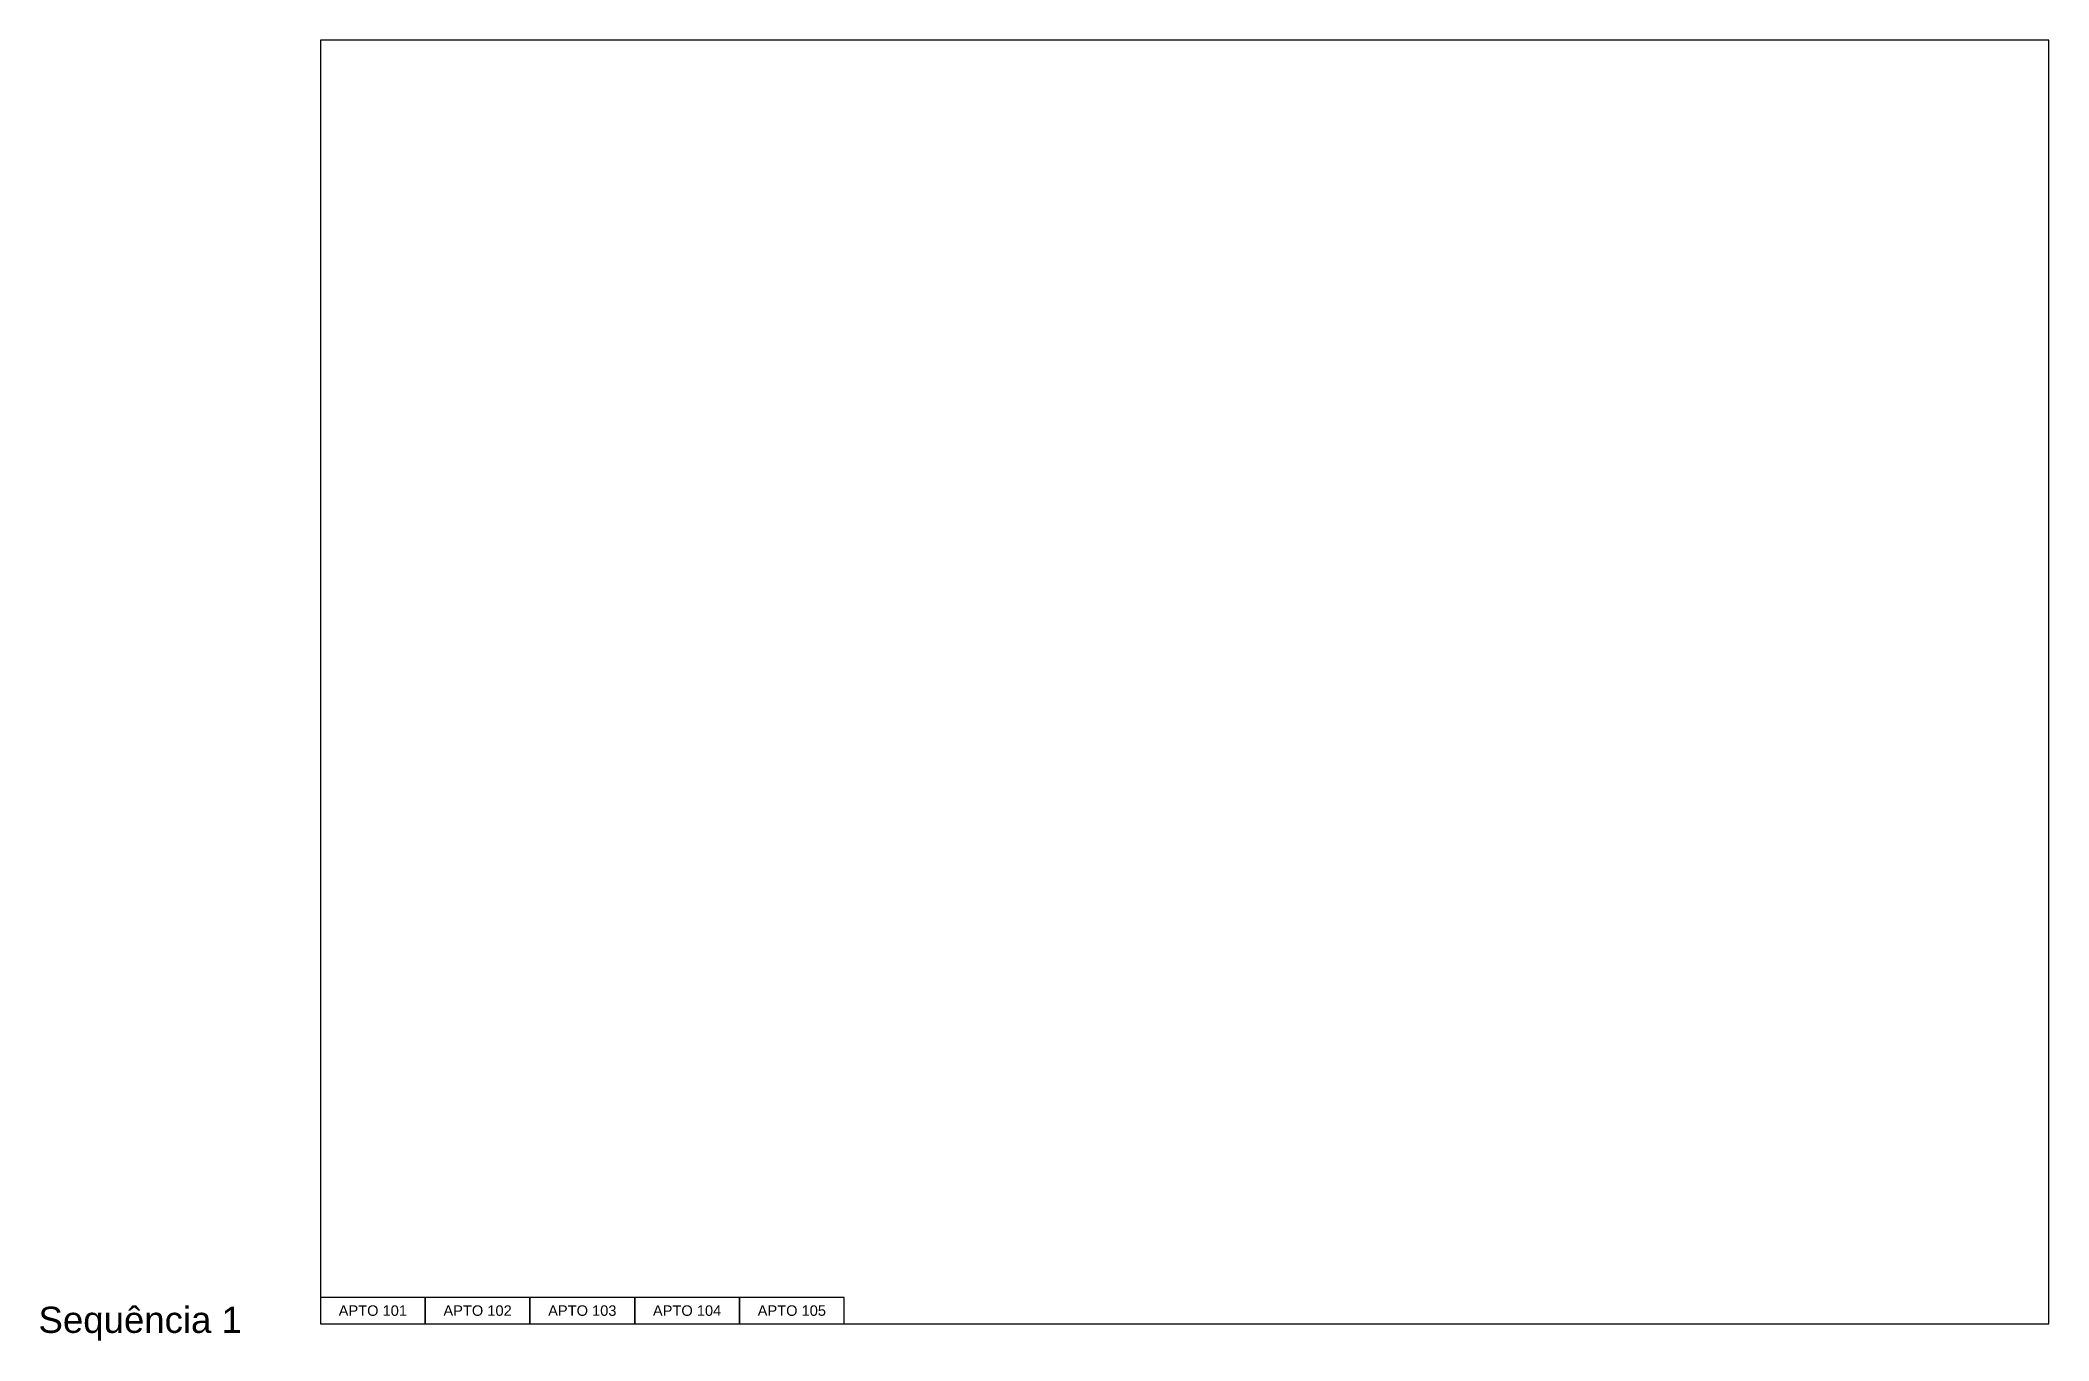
# Model space of a CAD drawing. Header units: metres. Extents: x -107 to 660, y -7 to 490.
import ezdxf

# ---------------------------------------------------------------- set-up
doc = ezdxf.new("R2010")
doc.units = ezdxf.units.M
doc.styles.add('Arial', font='arial.ttf')

msp = doc.modelspace()

# ---------------------------------------------------------------- linework, layer by layer
at = {"color": 1}
msp.add_lwpolyline([(0, 0), (660, 0), (660, 490), (0, 490), (0, 0)], close=True, dxfattribs=at)
at = {"color": 5}
for points in [[(0, 0), (40, 0), (40, 10), (0, 10), (0, 0)], [(40, 0), (80, 0), (80, 10), (40, 10), (40, 0)], [(80, 0), (120, 0), (120, 10), (80, 10), (80, 0)], [(120, 0), (160, 0), (160, 10), (120, 10), (120, 0)], [(160, 0), (200, 0), (200, 10), (160, 10), (160, 0)]]:
    msp.add_lwpolyline(points, close=True, dxfattribs=at)

# ---------------------------------------------------------------- texts
at = {"color": 7, "insert": (-30, 0), "char_height": 10, "attachment_point": 6, "style": 'Arial'}
msp.add_mtext('Sequência 1', dxfattribs=at)
at = {"color": 0, "char_height": 4, "attachment_point": 5, "style": 'Arial'}
for s, insert in [('APTO 101', (20, 5)), ('APTO 102', (60, 5)), ('APTO 103', (100, 5)), ('APTO 104', (140, 5)), ('APTO 105', (180, 5))]:
    msp.add_mtext(s, dxfattribs=dict(at, insert=insert))

doc.saveas('drawing.dxf')
